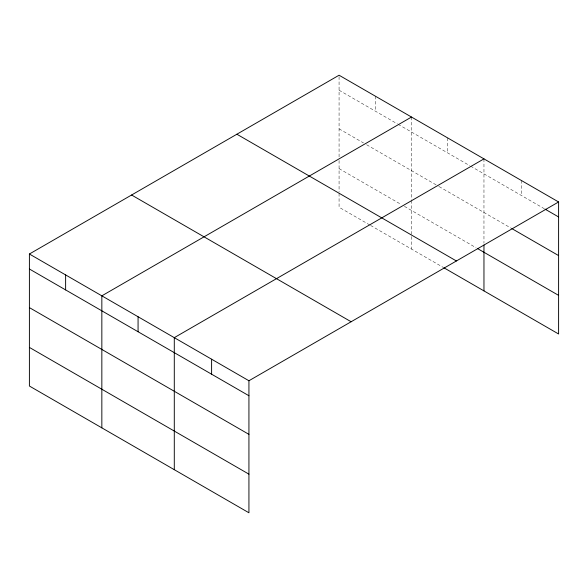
<?xml version="1.0" encoding="UTF-8"?>
<svg xmlns="http://www.w3.org/2000/svg" width="588" height="588" viewBox="0 0 588 588"><rect width="100%" height="100%" fill="white"/><g stroke="black" fill="none" stroke-linecap="round" stroke-linejoin="round"><path stroke-width="0.44" stroke-dasharray="2.94 2.21" d="M339.07 156.871L339.07 75.22M339.07 90.214L397.341 123.855M398.127 124.311L469.783 165.684M470.576 166.139L544.304 208.711M339.07 128.838L363.48 142.928M366.633 144.751L438.288 186.117M439.074 186.572L510.957 228.071M339.07 168.624L401.281 204.543M404.426 206.359L476.089 247.732M369.779 224.976L339.07 207.248L339.07 192.879M370.565 225.432L443.014 267.261M521.277 180.42L521.277 195.414M483.961 158.878L483.961 243.234M447.74 137.959L447.74 152.953M411.512 117.049L411.512 199.597M411.512 200.501L411.512 249.069M375.291 96.138L375.291 111.125M339.07 160.487L339.07 191.975"/><path stroke-width="0.88" d="M443.8 267.709L558.6 333.991L558.6 201.971L339.07 75.22L29.4 254.009L29.4 386.029L248.93 512.78L248.93 380.752L29.4 254.009M411.512 117.049L101.842 295.837L101.842 427.858M483.961 158.878L174.291 337.659L174.291 469.687M248.93 380.752L558.6 201.971M545.098 209.166L558.6 216.957M511.751 228.534L558.6 255.582M477.662 248.643L558.6 295.367M236.876 134.226L456.406 260.969M131.594 195.01L351.124 321.754M29.4 269.003L248.93 395.746M29.4 307.62L248.93 434.363M29.4 347.412L248.93 474.156M483.961 245.042L483.961 290.898M211.606 359.209L211.606 374.196M138.07 316.748L138.07 331.742M65.621 274.919L65.621 289.913"/></g></svg>
